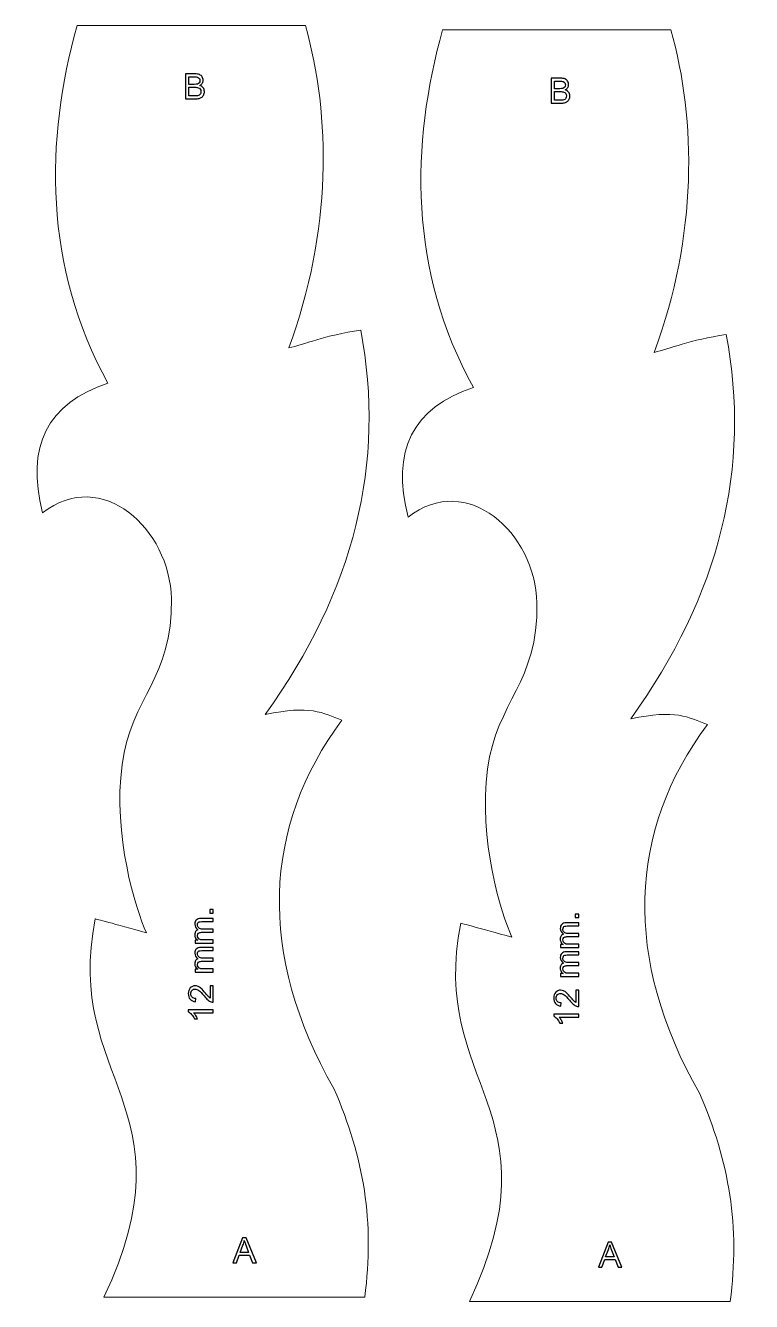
# Model space of a CAD drawing. Header units: centimetres. Extents: x -109.1 to -53.6, y -10 to 49.4.
# Drawn here: x -64.12 to -55.29, y 12 to 27.52 of the extents above; entities that cross this region are included whole.
import ezdxf

# ---------------------------------------------------------------- set-up
doc = ezdxf.new("R2010")
doc.units = ezdxf.units.CM
doc.header["$MEASUREMENT"] = 0
doc.layers.add('layer 1', color=7, linetype='Continuous')

msp = doc.modelspace()

# ---------------------------------------------------------------- linework, layer by layer
at = {"layer": 'layer 1', "color": 250, "lineweight": 20}
for points in [[(-63.16663, 12.05338), (-62.06846, 14.37641), (-63.66069, 14.68875), (-63.27159, 16.65328), (-63.27159, 16.65328), (-63.27159, 16.65328), (-63.04489, 16.59613), (-62.64864, 16.48182), (-62.64864, 16.48182), (-62.78133, 16.76994), (-63.06007, 17.67384), (-62.94582, 18.52781), (-62.94582, 18.52781), (-62.83431, 19.36114), (-62.32662, 19.57254), (-62.34567, 20.54519), (-62.34567, 20.54519), (-62.3624, 21.39876), (-63.19622, 22.15145), (-63.91159, 21.59106), (-63.91159, 21.59106), (-64.12013, 22.39793), (-63.85534, 22.92367), (-63.11729, 23.16832), (-63.11729, 23.16832), (-63.90048, 24.58232), (-63.88296, 26.12548), (-63.49191, 27.51709), (-63.49191, 27.51709), (-63.49191, 27.51709), (-60.71514, 27.51709), (-60.71514, 27.51709), (-60.71514, 27.51709), (-60.40403, 26.40778), (-60.3918, 25.02697), (-60.918, 23.59554), (-60.918, 23.59554), (-60.73534, 23.63943), (-60.48384, 23.74612), (-60.04355, 23.81266), (-60.04355, 23.81266), (-59.73526, 22.20303), (-60.12191, 20.64474), (-61.20357, 19.13778), (-61.20357, 19.13778), (-60.6565, 19.25723), (-60.50597, 19.15812), (-60.27194, 19.06915), (-60.27194, 19.06915), (-61.23544, 17.77765), (-61.30214, 16.22318), (-60.36912, 14.58859), (-60.36912, 14.58859), (-60.00014, 13.74422), (-59.87531, 12.96252), (-59.99406, 12.05338), (-59.99406, 12.05338), (-59.99406, 12.05338), (-63.16663, 12.05338), (-63.16663, 12.05338)], [(-58.72163, 12.00047), (-57.62346, 14.3235), (-59.21569, 14.63584), (-58.82659, 16.60037), (-58.82659, 16.60037), (-58.82659, 16.60037), (-58.59989, 16.54322), (-58.20364, 16.42891), (-58.20364, 16.42891), (-58.33633, 16.71703), (-58.61507, 17.62093), (-58.50082, 18.4749), (-58.50082, 18.4749), (-58.38931, 19.30823), (-57.88162, 19.51963), (-57.90067, 20.49228), (-57.90067, 20.49228), (-57.9174, 21.34585), (-58.75122, 22.09854), (-59.46659, 21.53815), (-59.46659, 21.53815), (-59.67513, 22.34502), (-59.41034, 22.87076), (-58.67229, 23.11541), (-58.67229, 23.11541), (-59.45548, 24.52941), (-59.43796, 26.07257), (-59.04691, 27.46418), (-59.04691, 27.46418), (-59.04691, 27.46418), (-56.27014, 27.46418), (-56.27014, 27.46418), (-56.27014, 27.46418), (-55.95903, 26.35487), (-55.9468, 24.97406), (-56.473, 23.54263), (-56.473, 23.54263), (-56.29034, 23.58652), (-56.03884, 23.69321), (-55.59855, 23.75975), (-55.59855, 23.75975), (-55.29026, 22.15012), (-55.67691, 20.59183), (-56.75857, 19.08487), (-56.75857, 19.08487), (-56.2115, 19.20432), (-56.06097, 19.10521), (-55.82694, 19.01624), (-55.82694, 19.01624), (-56.79044, 17.72474), (-56.85714, 16.17027), (-55.92412, 14.53568), (-55.92412, 14.53568), (-55.55514, 13.69131), (-55.43031, 12.90961), (-55.54906, 12.00047), (-55.54906, 12.00047), (-55.54906, 12.00047), (-58.72163, 12.00047), (-58.72163, 12.00047)]]:
    msp.add_open_spline(points, degree=3, knots=[0, 0, 0, 0, 0.0625, 0.0625, 0.0625, 0.0625, 0.125, 0.125, 0.125, 0.125, 0.1875, 0.1875, 0.1875, 0.1875, 0.25, 0.25, 0.25, 0.25, 0.3125, 0.3125, 0.3125, 0.3125, 0.375, 0.375, 0.375, 0.375, 0.4375, 0.4375, 0.4375, 0.4375, 0.5, 0.5, 0.5, 0.5, 0.5625, 0.5625, 0.5625, 0.5625, 0.625, 0.625, 0.625, 0.625, 0.6875, 0.6875, 0.6875, 0.6875, 0.75, 0.75, 0.75, 0.75, 0.8125, 0.8125, 0.8125, 0.8125, 0.875, 0.875, 0.875, 0.875, 1, 1, 1, 1], dxfattribs=at)
at = {"layer": 'layer 1', "color": 242}
for points, knots in [([(-62.17338, 26.62595), (-62.17338, 26.62595), (-62.17338, 26.92906), (-62.17338, 26.92906), (-62.17338, 26.92906), (-62.17338, 26.92906), (-62.0595, 26.92906), (-62.0595, 26.92906), (-62.0595, 26.92906), (-62.03622, 26.92906), (-62.01801, 26.92609), (-62.00404, 26.91974), (-62.00404, 26.91974), (-61.98965, 26.91382), (-61.97907, 26.90408), (-61.97102, 26.89138), (-61.97102, 26.89138), (-61.96298, 26.87868), (-61.95917, 26.86556), (-61.95917, 26.85159), (-61.95917, 26.85159), (-61.95917, 26.83846), (-61.96256, 26.82619), (-61.96975, 26.81476), (-61.96975, 26.81476), (-61.97653, 26.80333), (-61.98711, 26.79444), (-62.0015, 26.78724), (-62.0015, 26.78724), (-61.9833, 26.78174), (-61.96891, 26.77285), (-61.95917, 26.75972), (-61.95917, 26.75972), (-61.94943, 26.7466), (-61.94435, 26.73136), (-61.94435, 26.714), (-61.94435, 26.714), (-61.94435, 26.69961), (-61.94732, 26.68649), (-61.95324, 26.67421), (-61.95324, 26.67421), (-61.95959, 26.66193), (-61.96679, 26.65262), (-61.97568, 26.64585), (-61.97568, 26.64585), (-61.98457, 26.6395), (-61.99558, 26.63442), (-62.0087, 26.63103), (-62.0087, 26.63103), (-62.02225, 26.62764), (-62.03833, 26.62595), (-62.05781, 26.62595), (-62.05781, 26.62595), (-62.05781, 26.62595), (-62.17338, 26.62595), (-62.17338, 26.62595)], [0, 0, 0, 0, 0.06666667, 0.06666667, 0.06666667, 0.06666667, 0.13333333, 0.13333333, 0.13333333, 0.13333333, 0.2, 0.2, 0.2, 0.2, 0.26666667, 0.26666667, 0.26666667, 0.26666667, 0.33333333, 0.33333333, 0.33333333, 0.33333333, 0.4, 0.4, 0.4, 0.4, 0.46666667, 0.46666667, 0.46666667, 0.46666667, 0.53333333, 0.53333333, 0.53333333, 0.53333333, 0.6, 0.6, 0.6, 0.6, 0.66666667, 0.66666667, 0.66666667, 0.66666667, 0.73333333, 0.73333333, 0.73333333, 0.73333333, 0.8, 0.8, 0.8, 0.8, 0.86666667, 0.86666667, 0.86666667, 0.86666667, 1, 1, 1, 1]), ([(-62.13316, 26.80163), (-62.13316, 26.80163), (-62.06754, 26.80163), (-62.06754, 26.80163), (-62.06754, 26.80163), (-62.04976, 26.80163), (-62.03706, 26.8029), (-62.02944, 26.80502), (-62.02944, 26.80502), (-62.01928, 26.80841), (-62.01166, 26.81306), (-62.00616, 26.82026), (-62.00616, 26.82026), (-62.00108, 26.82746), (-61.99854, 26.83635), (-61.99854, 26.84693), (-61.99854, 26.84693), (-61.99854, 26.85667), (-62.00108, 26.86556), (-62.00574, 26.87318), (-62.00574, 26.87318), (-62.01082, 26.8808), (-62.01759, 26.8863), (-62.02648, 26.88884), (-62.02648, 26.88884), (-62.03537, 26.8918), (-62.05061, 26.89307), (-62.07262, 26.89307), (-62.07262, 26.89307), (-62.07262, 26.89307), (-62.13316, 26.89307), (-62.13316, 26.89307), (-62.13316, 26.89307), (-62.13316, 26.89307), (-62.13316, 26.80163), (-62.13316, 26.80163)], [0, 0, 0, 0, 0.1, 0.1, 0.1, 0.1, 0.2, 0.2, 0.2, 0.2, 0.3, 0.3, 0.3, 0.3, 0.4, 0.4, 0.4, 0.4, 0.5, 0.5, 0.5, 0.5, 0.6, 0.6, 0.6, 0.6, 0.7, 0.7, 0.7, 0.7, 0.8, 0.8, 0.8, 0.8, 1, 1, 1, 1]), ([(-57.72838, 26.57304), (-57.72838, 26.57304), (-57.72838, 26.87615), (-57.72838, 26.87615), (-57.72838, 26.87615), (-57.72838, 26.87615), (-57.6145, 26.87615), (-57.6145, 26.87615), (-57.6145, 26.87615), (-57.59122, 26.87615), (-57.57301, 26.87318), (-57.55904, 26.86683), (-57.55904, 26.86683), (-57.54465, 26.86091), (-57.53407, 26.85117), (-57.52602, 26.83847), (-57.52602, 26.83847), (-57.51798, 26.82577), (-57.51417, 26.81265), (-57.51417, 26.79868), (-57.51417, 26.79868), (-57.51417, 26.78555), (-57.51756, 26.77328), (-57.52475, 26.76185), (-57.52475, 26.76185), (-57.53153, 26.75042), (-57.54211, 26.74153), (-57.5565, 26.73433), (-57.5565, 26.73433), (-57.5383, 26.72883), (-57.52391, 26.71994), (-57.51417, 26.70681), (-57.51417, 26.70681), (-57.50443, 26.69369), (-57.49935, 26.67845), (-57.49935, 26.66109), (-57.49935, 26.66109), (-57.49935, 26.6467), (-57.50232, 26.63358), (-57.50824, 26.6213), (-57.50824, 26.6213), (-57.51459, 26.60902), (-57.52179, 26.59971), (-57.53068, 26.59294), (-57.53068, 26.59294), (-57.53957, 26.58659), (-57.55058, 26.58151), (-57.5637, 26.57812), (-57.5637, 26.57812), (-57.57725, 26.57473), (-57.59333, 26.57304), (-57.61281, 26.57304), (-57.61281, 26.57304), (-57.61281, 26.57304), (-57.72838, 26.57304), (-57.72838, 26.57304)], [0, 0, 0, 0, 0.06666667, 0.06666667, 0.06666667, 0.06666667, 0.13333333, 0.13333333, 0.13333333, 0.13333333, 0.2, 0.2, 0.2, 0.2, 0.26666667, 0.26666667, 0.26666667, 0.26666667, 0.33333333, 0.33333333, 0.33333333, 0.33333333, 0.4, 0.4, 0.4, 0.4, 0.46666667, 0.46666667, 0.46666667, 0.46666667, 0.53333333, 0.53333333, 0.53333333, 0.53333333, 0.6, 0.6, 0.6, 0.6, 0.66666667, 0.66666667, 0.66666667, 0.66666667, 0.73333333, 0.73333333, 0.73333333, 0.73333333, 0.8, 0.8, 0.8, 0.8, 0.86666667, 0.86666667, 0.86666667, 0.86666667, 1, 1, 1, 1]), ([(-62.13316, 26.66193), (-62.13316, 26.66193), (-62.05781, 26.66193), (-62.05781, 26.66193), (-62.05781, 26.66193), (-62.04468, 26.66193), (-62.03579, 26.66236), (-62.03029, 26.6632), (-62.03029, 26.6632), (-62.02098, 26.6649), (-62.01336, 26.66744), (-62.00743, 26.67167), (-62.00743, 26.67167), (-62.00108, 26.67548), (-61.996, 26.68098), (-61.99177, 26.68818), (-61.99177, 26.68818), (-61.98796, 26.6958), (-61.98584, 26.70427), (-61.98584, 26.714), (-61.98584, 26.714), (-61.98584, 26.72501), (-61.9888, 26.73475), (-61.99473, 26.74321), (-61.99473, 26.74321), (-62.00023, 26.75168), (-62.00828, 26.75761), (-62.01886, 26.76099), (-62.01886, 26.76099), (-62.02902, 26.76438), (-62.04384, 26.76607), (-62.06289, 26.76607), (-62.06289, 26.76607), (-62.06289, 26.76607), (-62.13316, 26.76607), (-62.13316, 26.76607), (-62.13316, 26.76607), (-62.13316, 26.76607), (-62.13316, 26.66193), (-62.13316, 26.66193)], [0, 0, 0, 0, 0.09090909, 0.09090909, 0.09090909, 0.09090909, 0.18181818, 0.18181818, 0.18181818, 0.18181818, 0.27272727, 0.27272727, 0.27272727, 0.27272727, 0.36363636, 0.36363636, 0.36363636, 0.36363636, 0.45454545, 0.45454545, 0.45454545, 0.45454545, 0.54545455, 0.54545455, 0.54545455, 0.54545455, 0.63636364, 0.63636364, 0.63636364, 0.63636364, 0.72727273, 0.72727273, 0.72727273, 0.72727273, 0.81818182, 0.81818182, 0.81818182, 0.81818182, 1, 1, 1, 1]), ([(-57.68816, 26.74872), (-57.68816, 26.74872), (-57.62254, 26.74872), (-57.62254, 26.74872), (-57.62254, 26.74872), (-57.60476, 26.74872), (-57.59206, 26.74999), (-57.58444, 26.75211), (-57.58444, 26.75211), (-57.57428, 26.7555), (-57.56666, 26.76015), (-57.56116, 26.76735), (-57.56116, 26.76735), (-57.55608, 26.77455), (-57.55354, 26.78344), (-57.55354, 26.79402), (-57.55354, 26.79402), (-57.55354, 26.80376), (-57.55608, 26.81265), (-57.56074, 26.82027), (-57.56074, 26.82027), (-57.56582, 26.82789), (-57.57259, 26.83339), (-57.58148, 26.83593), (-57.58148, 26.83593), (-57.59037, 26.83889), (-57.60561, 26.84016), (-57.62762, 26.84016), (-57.62762, 26.84016), (-57.62762, 26.84016), (-57.68816, 26.84016), (-57.68816, 26.84016), (-57.68816, 26.84016), (-57.68816, 26.84016), (-57.68816, 26.74872), (-57.68816, 26.74872)], [0, 0, 0, 0, 0.1, 0.1, 0.1, 0.1, 0.2, 0.2, 0.2, 0.2, 0.3, 0.3, 0.3, 0.3, 0.4, 0.4, 0.4, 0.4, 0.5, 0.5, 0.5, 0.5, 0.6, 0.6, 0.6, 0.6, 0.7, 0.7, 0.7, 0.7, 0.8, 0.8, 0.8, 0.8, 1, 1, 1, 1]), ([(-57.68816, 26.60902), (-57.68816, 26.60902), (-57.61281, 26.60902), (-57.61281, 26.60902), (-57.61281, 26.60902), (-57.59968, 26.60902), (-57.59079, 26.60945), (-57.58529, 26.61029), (-57.58529, 26.61029), (-57.57598, 26.61199), (-57.56836, 26.61453), (-57.56243, 26.61876), (-57.56243, 26.61876), (-57.55608, 26.62257), (-57.551, 26.62807), (-57.54677, 26.63527), (-57.54677, 26.63527), (-57.54296, 26.64289), (-57.54084, 26.65136), (-57.54084, 26.66109), (-57.54084, 26.66109), (-57.54084, 26.6721), (-57.5438, 26.68184), (-57.54973, 26.6903), (-57.54973, 26.6903), (-57.55523, 26.69877), (-57.56328, 26.7047), (-57.57386, 26.70808), (-57.57386, 26.70808), (-57.58402, 26.71147), (-57.59884, 26.71316), (-57.61789, 26.71316), (-57.61789, 26.71316), (-57.61789, 26.71316), (-57.68816, 26.71316), (-57.68816, 26.71316), (-57.68816, 26.71316), (-57.68816, 26.71316), (-57.68816, 26.60902), (-57.68816, 26.60902)], [0, 0, 0, 0, 0.09090909, 0.09090909, 0.09090909, 0.09090909, 0.18181818, 0.18181818, 0.18181818, 0.18181818, 0.27272727, 0.27272727, 0.27272727, 0.27272727, 0.36363636, 0.36363636, 0.36363636, 0.36363636, 0.45454545, 0.45454545, 0.45454545, 0.45454545, 0.54545455, 0.54545455, 0.54545455, 0.54545455, 0.63636364, 0.63636364, 0.63636364, 0.63636364, 0.72727273, 0.72727273, 0.72727273, 0.72727273, 0.81818182, 0.81818182, 0.81818182, 0.81818182, 1, 1, 1, 1]), ([(-61.59659, 12.47075), (-61.59659, 12.47075), (-61.47975, 12.77386), (-61.47975, 12.77386), (-61.47975, 12.77386), (-61.47975, 12.77386), (-61.43657, 12.77386), (-61.43657, 12.77386), (-61.43657, 12.77386), (-61.43657, 12.77386), (-61.31253, 12.47075), (-61.31253, 12.47075), (-61.31253, 12.47075), (-61.31253, 12.47075), (-61.35825, 12.47075), (-61.35825, 12.47075), (-61.35825, 12.47075), (-61.35825, 12.47075), (-61.39381, 12.56261), (-61.39381, 12.56261), (-61.39381, 12.56261), (-61.39381, 12.56261), (-61.52039, 12.56261), (-61.52039, 12.56261), (-61.52039, 12.56261), (-61.52039, 12.56261), (-61.55383, 12.47075), (-61.55383, 12.47075), (-61.55383, 12.47075), (-61.55383, 12.47075), (-61.59659, 12.47075), (-61.59659, 12.47075)], [0, 0, 0, 0, 0.11111111, 0.11111111, 0.11111111, 0.11111111, 0.22222222, 0.22222222, 0.22222222, 0.22222222, 0.33333333, 0.33333333, 0.33333333, 0.33333333, 0.44444444, 0.44444444, 0.44444444, 0.44444444, 0.55555556, 0.55555556, 0.55555556, 0.55555556, 0.66666667, 0.66666667, 0.66666667, 0.66666667, 0.77777778, 0.77777778, 0.77777778, 0.77777778, 1, 1, 1, 1]), ([(-61.50896, 12.59521), (-61.50896, 12.59521), (-61.40609, 12.59521), (-61.40609, 12.59521), (-61.40609, 12.59521), (-61.40609, 12.59521), (-61.43784, 12.67903), (-61.43784, 12.67903), (-61.43784, 12.67903), (-61.44757, 12.70443), (-61.45477, 12.7256), (-61.45943, 12.74211), (-61.45943, 12.74211), (-61.46324, 12.72263), (-61.46874, 12.70316), (-61.47551, 12.68411), (-61.47551, 12.68411), (-61.47551, 12.68411), (-61.50896, 12.59521), (-61.50896, 12.59521)], [0, 0, 0, 0, 0.16666667, 0.16666667, 0.16666667, 0.16666667, 0.33333333, 0.33333333, 0.33333333, 0.33333333, 0.5, 0.5, 0.5, 0.5, 0.66666667, 0.66666667, 0.66666667, 0.66666667, 1, 1, 1, 1]), ([(-57.15159, 12.41784), (-57.15159, 12.41784), (-57.03475, 12.72095), (-57.03475, 12.72095), (-57.03475, 12.72095), (-57.03475, 12.72095), (-56.99157, 12.72095), (-56.99157, 12.72095), (-56.99157, 12.72095), (-56.99157, 12.72095), (-56.86753, 12.41784), (-56.86753, 12.41784), (-56.86753, 12.41784), (-56.86753, 12.41784), (-56.91325, 12.41784), (-56.91325, 12.41784), (-56.91325, 12.41784), (-56.91325, 12.41784), (-56.94881, 12.5097), (-56.94881, 12.5097), (-56.94881, 12.5097), (-56.94881, 12.5097), (-57.07539, 12.5097), (-57.07539, 12.5097), (-57.07539, 12.5097), (-57.07539, 12.5097), (-57.10883, 12.41784), (-57.10883, 12.41784), (-57.10883, 12.41784), (-57.10883, 12.41784), (-57.15159, 12.41784), (-57.15159, 12.41784)], [0, 0, 0, 0, 0.11111111, 0.11111111, 0.11111111, 0.11111111, 0.22222222, 0.22222222, 0.22222222, 0.22222222, 0.33333333, 0.33333333, 0.33333333, 0.33333333, 0.44444444, 0.44444444, 0.44444444, 0.44444444, 0.55555556, 0.55555556, 0.55555556, 0.55555556, 0.66666667, 0.66666667, 0.66666667, 0.66666667, 0.77777778, 0.77777778, 0.77777778, 0.77777778, 1, 1, 1, 1]), ([(-57.06396, 12.5423), (-57.06396, 12.5423), (-56.96109, 12.5423), (-56.96109, 12.5423), (-56.96109, 12.5423), (-56.96109, 12.5423), (-56.99284, 12.62612), (-56.99284, 12.62612), (-56.99284, 12.62612), (-57.00257, 12.65152), (-57.00977, 12.67269), (-57.01443, 12.6892), (-57.01443, 12.6892), (-57.01824, 12.66972), (-57.02374, 12.65025), (-57.03051, 12.6312), (-57.03051, 12.6312), (-57.03051, 12.6312), (-57.06396, 12.5423), (-57.06396, 12.5423)], [0, 0, 0, 0, 0.16666667, 0.16666667, 0.16666667, 0.16666667, 0.33333333, 0.33333333, 0.33333333, 0.33333333, 0.5, 0.5, 0.5, 0.5, 0.66666667, 0.66666667, 0.66666667, 0.66666667, 1, 1, 1, 1])]:
    msp.add_open_spline(points, degree=3, knots=knots, dxfattribs=at)
at = {"layer": 'layer 1', "color": 142}
for points, knots in [([(-61.83667, 16.7229), (-61.83667, 16.7229), (-61.879, 16.7229), (-61.879, 16.7229), (-61.879, 16.7229), (-61.879, 16.7229), (-61.879, 16.76524), (-61.879, 16.76524), (-61.879, 16.76524), (-61.879, 16.76524), (-61.83667, 16.76524), (-61.83667, 16.76524), (-61.83667, 16.76524), (-61.83667, 16.76524), (-61.83667, 16.7229), (-61.83667, 16.7229)], [0, 0, 0, 0, 0.2, 0.2, 0.2, 0.2, 0.4, 0.4, 0.4, 0.4, 0.6, 0.6, 0.6, 0.6, 1, 1, 1, 1]), ([(-61.83667, 16.35968), (-61.83667, 16.35968), (-62.05638, 16.35968), (-62.05638, 16.35968), (-62.05638, 16.35968), (-62.05638, 16.35968), (-62.05638, 16.39312), (-62.05638, 16.39312), (-62.05638, 16.39312), (-62.05638, 16.39312), (-62.02548, 16.39312), (-62.02548, 16.39312), (-62.02548, 16.39312), (-62.03606, 16.3999), (-62.04495, 16.40921), (-62.0513, 16.42064), (-62.0513, 16.42064), (-62.05807, 16.43207), (-62.06104, 16.44477), (-62.06104, 16.45959), (-62.06104, 16.45959), (-62.06104, 16.47567), (-62.05765, 16.48922), (-62.05088, 16.49938), (-62.05088, 16.49938), (-62.0441, 16.50996), (-62.03479, 16.51716), (-62.02294, 16.52139), (-62.02294, 16.52139), (-62.04834, 16.53875), (-62.06104, 16.56161), (-62.06104, 16.58913), (-62.06104, 16.58913), (-62.06104, 16.61114), (-62.05511, 16.62765), (-62.04326, 16.6395), (-62.04326, 16.6395), (-62.03098, 16.65136), (-62.01235, 16.65728), (-61.98738, 16.65728), (-61.98738, 16.65728), (-61.98738, 16.65728), (-61.83667, 16.65728), (-61.83667, 16.65728), (-61.83667, 16.65728), (-61.83667, 16.65728), (-61.83667, 16.62003), (-61.83667, 16.62003), (-61.83667, 16.62003), (-61.83667, 16.62003), (-61.9751, 16.62003), (-61.9751, 16.62003), (-61.9751, 16.62003), (-61.98992, 16.62003), (-62.0005, 16.61876), (-62.00727, 16.61664), (-62.00727, 16.61664), (-62.01362, 16.6141), (-62.01913, 16.60987), (-62.02294, 16.60352), (-62.02294, 16.60352), (-62.02675, 16.59717), (-62.02886, 16.58955), (-62.02886, 16.58108), (-62.02886, 16.58108), (-62.02886, 16.56542), (-62.02378, 16.55272), (-62.01362, 16.54256), (-62.01362, 16.54256), (-62.00346, 16.5324), (-61.98695, 16.52732), (-61.96409, 16.52732), (-61.96409, 16.52732), (-61.96409, 16.52732), (-61.83667, 16.52732), (-61.83667, 16.52732), (-61.83667, 16.52732), (-61.83667, 16.52732), (-61.83667, 16.49007), (-61.83667, 16.49007), (-61.83667, 16.49007), (-61.83667, 16.49007), (-61.97933, 16.49007), (-61.97933, 16.49007), (-61.97933, 16.49007), (-61.99584, 16.49007), (-62.00812, 16.4871), (-62.01659, 16.48118), (-62.01659, 16.48118), (-62.02463, 16.47483), (-62.02886, 16.46509), (-62.02886, 16.45112), (-62.02886, 16.45112), (-62.02886, 16.44096), (-62.02632, 16.43122), (-62.02082, 16.42233), (-62.02082, 16.42233), (-62.01532, 16.41344), (-62.00727, 16.40667), (-61.99669, 16.40286), (-61.99669, 16.40286), (-61.98568, 16.39905), (-61.97044, 16.39693), (-61.95055, 16.39693), (-61.95055, 16.39693), (-61.95055, 16.39693), (-61.83667, 16.39693), (-61.83667, 16.39693), (-61.83667, 16.39693), (-61.83667, 16.39693), (-61.83667, 16.35968), (-61.83667, 16.35968)], [0, 0, 0, 0, 0.03448276, 0.03448276, 0.03448276, 0.03448276, 0.06896552, 0.06896552, 0.06896552, 0.06896552, 0.10344828, 0.10344828, 0.10344828, 0.10344828, 0.13793103, 0.13793103, 0.13793103, 0.13793103, 0.17241379, 0.17241379, 0.17241379, 0.17241379, 0.20689655, 0.20689655, 0.20689655, 0.20689655, 0.24137931, 0.24137931, 0.24137931, 0.24137931, 0.27586207, 0.27586207, 0.27586207, 0.27586207, 0.31034483, 0.31034483, 0.31034483, 0.31034483, 0.34482759, 0.34482759, 0.34482759, 0.34482759, 0.37931034, 0.37931034, 0.37931034, 0.37931034, 0.4137931, 0.4137931, 0.4137931, 0.4137931, 0.44827586, 0.44827586, 0.44827586, 0.44827586, 0.48275862, 0.48275862, 0.48275862, 0.48275862, 0.51724138, 0.51724138, 0.51724138, 0.51724138, 0.55172414, 0.55172414, 0.55172414, 0.55172414, 0.5862069, 0.5862069, 0.5862069, 0.5862069, 0.62068966, 0.62068966, 0.62068966, 0.62068966, 0.65517241, 0.65517241, 0.65517241, 0.65517241, 0.68965517, 0.68965517, 0.68965517, 0.68965517, 0.72413793, 0.72413793, 0.72413793, 0.72413793, 0.75862069, 0.75862069, 0.75862069, 0.75862069, 0.79310345, 0.79310345, 0.79310345, 0.79310345, 0.82758621, 0.82758621, 0.82758621, 0.82758621, 0.86206897, 0.86206897, 0.86206897, 0.86206897, 0.89655172, 0.89655172, 0.89655172, 0.89655172, 0.93103448, 0.93103448, 0.93103448, 0.93103448, 1, 1, 1, 1]), ([(-57.39167, 16.30677), (-57.39167, 16.30677), (-57.61138, 16.30677), (-57.61138, 16.30677), (-57.61138, 16.30677), (-57.61138, 16.30677), (-57.61138, 16.34021), (-57.61138, 16.34021), (-57.61138, 16.34021), (-57.61138, 16.34021), (-57.58048, 16.34021), (-57.58048, 16.34021), (-57.58048, 16.34021), (-57.59106, 16.34699), (-57.59995, 16.3563), (-57.6063, 16.36773), (-57.6063, 16.36773), (-57.61307, 16.37916), (-57.61604, 16.39186), (-57.61604, 16.40668), (-57.61604, 16.40668), (-57.61604, 16.42276), (-57.61265, 16.43631), (-57.60588, 16.44647), (-57.60588, 16.44647), (-57.5991, 16.45705), (-57.58979, 16.46425), (-57.57794, 16.46848), (-57.57794, 16.46848), (-57.60334, 16.48584), (-57.61604, 16.5087), (-57.61604, 16.53622), (-57.61604, 16.53622), (-57.61604, 16.55823), (-57.61011, 16.57474), (-57.59826, 16.58659), (-57.59826, 16.58659), (-57.58598, 16.59845), (-57.56735, 16.60437), (-57.54238, 16.60437), (-57.54238, 16.60437), (-57.54238, 16.60437), (-57.39167, 16.60437), (-57.39167, 16.60437), (-57.39167, 16.60437), (-57.39167, 16.60437), (-57.39167, 16.56712), (-57.39167, 16.56712), (-57.39167, 16.56712), (-57.39167, 16.56712), (-57.5301, 16.56712), (-57.5301, 16.56712), (-57.5301, 16.56712), (-57.54492, 16.56712), (-57.5555, 16.56585), (-57.56227, 16.56373), (-57.56227, 16.56373), (-57.56862, 16.56119), (-57.57413, 16.55696), (-57.57794, 16.55061), (-57.57794, 16.55061), (-57.58175, 16.54426), (-57.58386, 16.53664), (-57.58386, 16.52817), (-57.58386, 16.52817), (-57.58386, 16.51251), (-57.57878, 16.49981), (-57.56862, 16.48965), (-57.56862, 16.48965), (-57.55846, 16.47949), (-57.54195, 16.47441), (-57.51909, 16.47441), (-57.51909, 16.47441), (-57.51909, 16.47441), (-57.39167, 16.47441), (-57.39167, 16.47441), (-57.39167, 16.47441), (-57.39167, 16.47441), (-57.39167, 16.43716), (-57.39167, 16.43716), (-57.39167, 16.43716), (-57.39167, 16.43716), (-57.53433, 16.43716), (-57.53433, 16.43716), (-57.53433, 16.43716), (-57.55084, 16.43716), (-57.56312, 16.43419), (-57.57159, 16.42827), (-57.57159, 16.42827), (-57.57963, 16.42192), (-57.58386, 16.41218), (-57.58386, 16.39821), (-57.58386, 16.39821), (-57.58386, 16.38805), (-57.58132, 16.37831), (-57.57582, 16.36942), (-57.57582, 16.36942), (-57.57032, 16.36053), (-57.56227, 16.35376), (-57.55169, 16.34995), (-57.55169, 16.34995), (-57.54068, 16.34614), (-57.52544, 16.34402), (-57.50555, 16.34402), (-57.50555, 16.34402), (-57.50555, 16.34402), (-57.39167, 16.34402), (-57.39167, 16.34402), (-57.39167, 16.34402), (-57.39167, 16.34402), (-57.39167, 16.30677), (-57.39167, 16.30677)], [0, 0, 0, 0, 0.03448276, 0.03448276, 0.03448276, 0.03448276, 0.06896552, 0.06896552, 0.06896552, 0.06896552, 0.10344828, 0.10344828, 0.10344828, 0.10344828, 0.13793103, 0.13793103, 0.13793103, 0.13793103, 0.17241379, 0.17241379, 0.17241379, 0.17241379, 0.20689655, 0.20689655, 0.20689655, 0.20689655, 0.24137931, 0.24137931, 0.24137931, 0.24137931, 0.27586207, 0.27586207, 0.27586207, 0.27586207, 0.31034483, 0.31034483, 0.31034483, 0.31034483, 0.34482759, 0.34482759, 0.34482759, 0.34482759, 0.37931034, 0.37931034, 0.37931034, 0.37931034, 0.4137931, 0.4137931, 0.4137931, 0.4137931, 0.44827586, 0.44827586, 0.44827586, 0.44827586, 0.48275862, 0.48275862, 0.48275862, 0.48275862, 0.51724138, 0.51724138, 0.51724138, 0.51724138, 0.55172414, 0.55172414, 0.55172414, 0.55172414, 0.5862069, 0.5862069, 0.5862069, 0.5862069, 0.62068966, 0.62068966, 0.62068966, 0.62068966, 0.65517241, 0.65517241, 0.65517241, 0.65517241, 0.68965517, 0.68965517, 0.68965517, 0.68965517, 0.72413793, 0.72413793, 0.72413793, 0.72413793, 0.75862069, 0.75862069, 0.75862069, 0.75862069, 0.79310345, 0.79310345, 0.79310345, 0.79310345, 0.82758621, 0.82758621, 0.82758621, 0.82758621, 0.86206897, 0.86206897, 0.86206897, 0.86206897, 0.89655172, 0.89655172, 0.89655172, 0.89655172, 0.93103448, 0.93103448, 0.93103448, 0.93103448, 1, 1, 1, 1]), ([(-57.39167, 16.66999), (-57.39167, 16.66999), (-57.434, 16.66999), (-57.434, 16.66999), (-57.434, 16.66999), (-57.434, 16.66999), (-57.434, 16.71233), (-57.434, 16.71233), (-57.434, 16.71233), (-57.434, 16.71233), (-57.39167, 16.71233), (-57.39167, 16.71233), (-57.39167, 16.71233), (-57.39167, 16.71233), (-57.39167, 16.66999), (-57.39167, 16.66999)], [0, 0, 0, 0, 0.2, 0.2, 0.2, 0.2, 0.4, 0.4, 0.4, 0.4, 0.6, 0.6, 0.6, 0.6, 1, 1, 1, 1]), ([(-61.83667, 16.00704), (-61.83667, 16.00704), (-62.05638, 16.00704), (-62.05638, 16.00704), (-62.05638, 16.00704), (-62.05638, 16.00704), (-62.05638, 16.04048), (-62.05638, 16.04048), (-62.05638, 16.04048), (-62.05638, 16.04048), (-62.02548, 16.04048), (-62.02548, 16.04048), (-62.02548, 16.04048), (-62.03606, 16.04726), (-62.04495, 16.05657), (-62.0513, 16.068), (-62.0513, 16.068), (-62.05807, 16.07943), (-62.06104, 16.09213), (-62.06104, 16.10695), (-62.06104, 16.10695), (-62.06104, 16.12303), (-62.05765, 16.13658), (-62.05088, 16.14674), (-62.05088, 16.14674), (-62.0441, 16.15732), (-62.03479, 16.16452), (-62.02294, 16.16875), (-62.02294, 16.16875), (-62.04834, 16.18611), (-62.06104, 16.20897), (-62.06104, 16.23649), (-62.06104, 16.23649), (-62.06104, 16.2585), (-62.05511, 16.27501), (-62.04326, 16.28686), (-62.04326, 16.28686), (-62.03098, 16.29872), (-62.01235, 16.30464), (-61.98738, 16.30464), (-61.98738, 16.30464), (-61.98738, 16.30464), (-61.83667, 16.30464), (-61.83667, 16.30464), (-61.83667, 16.30464), (-61.83667, 16.30464), (-61.83667, 16.26739), (-61.83667, 16.26739), (-61.83667, 16.26739), (-61.83667, 16.26739), (-61.9751, 16.26739), (-61.9751, 16.26739), (-61.9751, 16.26739), (-61.98992, 16.26739), (-62.0005, 16.26612), (-62.00727, 16.264), (-62.00727, 16.264), (-62.01362, 16.26146), (-62.01913, 16.25723), (-62.02294, 16.25088), (-62.02294, 16.25088), (-62.02675, 16.24453), (-62.02886, 16.23691), (-62.02886, 16.22844), (-62.02886, 16.22844), (-62.02886, 16.21278), (-62.02378, 16.20008), (-62.01362, 16.18992), (-62.01362, 16.18992), (-62.00346, 16.17976), (-61.98695, 16.17468), (-61.96409, 16.17468), (-61.96409, 16.17468), (-61.96409, 16.17468), (-61.83667, 16.17468), (-61.83667, 16.17468), (-61.83667, 16.17468), (-61.83667, 16.17468), (-61.83667, 16.13743), (-61.83667, 16.13743), (-61.83667, 16.13743), (-61.83667, 16.13743), (-61.97933, 16.13743), (-61.97933, 16.13743), (-61.97933, 16.13743), (-61.99584, 16.13743), (-62.00812, 16.13446), (-62.01659, 16.12854), (-62.01659, 16.12854), (-62.02463, 16.12219), (-62.02886, 16.11245), (-62.02886, 16.09848), (-62.02886, 16.09848), (-62.02886, 16.08832), (-62.02632, 16.07858), (-62.02082, 16.06969), (-62.02082, 16.06969), (-62.01532, 16.0608), (-62.00727, 16.05403), (-61.99669, 16.05022), (-61.99669, 16.05022), (-61.98568, 16.04641), (-61.97044, 16.04429), (-61.95055, 16.04429), (-61.95055, 16.04429), (-61.95055, 16.04429), (-61.83667, 16.04429), (-61.83667, 16.04429), (-61.83667, 16.04429), (-61.83667, 16.04429), (-61.83667, 16.00704), (-61.83667, 16.00704)], [0, 0, 0, 0, 0.03448276, 0.03448276, 0.03448276, 0.03448276, 0.06896552, 0.06896552, 0.06896552, 0.06896552, 0.10344828, 0.10344828, 0.10344828, 0.10344828, 0.13793103, 0.13793103, 0.13793103, 0.13793103, 0.17241379, 0.17241379, 0.17241379, 0.17241379, 0.20689655, 0.20689655, 0.20689655, 0.20689655, 0.24137931, 0.24137931, 0.24137931, 0.24137931, 0.27586207, 0.27586207, 0.27586207, 0.27586207, 0.31034483, 0.31034483, 0.31034483, 0.31034483, 0.34482759, 0.34482759, 0.34482759, 0.34482759, 0.37931034, 0.37931034, 0.37931034, 0.37931034, 0.4137931, 0.4137931, 0.4137931, 0.4137931, 0.44827586, 0.44827586, 0.44827586, 0.44827586, 0.48275862, 0.48275862, 0.48275862, 0.48275862, 0.51724138, 0.51724138, 0.51724138, 0.51724138, 0.55172414, 0.55172414, 0.55172414, 0.55172414, 0.5862069, 0.5862069, 0.5862069, 0.5862069, 0.62068966, 0.62068966, 0.62068966, 0.62068966, 0.65517241, 0.65517241, 0.65517241, 0.65517241, 0.68965517, 0.68965517, 0.68965517, 0.68965517, 0.72413793, 0.72413793, 0.72413793, 0.72413793, 0.75862069, 0.75862069, 0.75862069, 0.75862069, 0.79310345, 0.79310345, 0.79310345, 0.79310345, 0.82758621, 0.82758621, 0.82758621, 0.82758621, 0.86206897, 0.86206897, 0.86206897, 0.86206897, 0.89655172, 0.89655172, 0.89655172, 0.89655172, 0.93103448, 0.93103448, 0.93103448, 0.93103448, 1, 1, 1, 1]), ([(-57.39167, 15.95414), (-57.39167, 15.95414), (-57.61138, 15.95414), (-57.61138, 15.95414), (-57.61138, 15.95414), (-57.61138, 15.95414), (-57.61138, 15.98757), (-57.61138, 15.98757), (-57.61138, 15.98757), (-57.61138, 15.98757), (-57.58048, 15.98757), (-57.58048, 15.98757), (-57.58048, 15.98757), (-57.59106, 15.99435), (-57.59995, 16.00366), (-57.6063, 16.01509), (-57.6063, 16.01509), (-57.61307, 16.02652), (-57.61604, 16.03922), (-57.61604, 16.05404), (-57.61604, 16.05404), (-57.61604, 16.07012), (-57.61265, 16.08367), (-57.60588, 16.09383), (-57.60588, 16.09383), (-57.5991, 16.10441), (-57.58979, 16.11161), (-57.57794, 16.11584), (-57.57794, 16.11584), (-57.60334, 16.1332), (-57.61604, 16.15606), (-57.61604, 16.18358), (-57.61604, 16.18358), (-57.61604, 16.20559), (-57.61011, 16.2221), (-57.59826, 16.23395), (-57.59826, 16.23395), (-57.58598, 16.24581), (-57.56735, 16.25173), (-57.54238, 16.25173), (-57.54238, 16.25173), (-57.54238, 16.25173), (-57.39167, 16.25173), (-57.39167, 16.25173), (-57.39167, 16.25173), (-57.39167, 16.25173), (-57.39167, 16.21448), (-57.39167, 16.21448), (-57.39167, 16.21448), (-57.39167, 16.21448), (-57.5301, 16.21448), (-57.5301, 16.21448), (-57.5301, 16.21448), (-57.54492, 16.21448), (-57.5555, 16.21321), (-57.56227, 16.21109), (-57.56227, 16.21109), (-57.56862, 16.20855), (-57.57413, 16.20432), (-57.57794, 16.19797), (-57.57794, 16.19797), (-57.58175, 16.19162), (-57.58386, 16.184), (-57.58386, 16.17553), (-57.58386, 16.17553), (-57.58386, 16.15987), (-57.57878, 16.14717), (-57.56862, 16.13701), (-57.56862, 16.13701), (-57.55846, 16.12685), (-57.54195, 16.12177), (-57.51909, 16.12177), (-57.51909, 16.12177), (-57.51909, 16.12177), (-57.39167, 16.12177), (-57.39167, 16.12177), (-57.39167, 16.12177), (-57.39167, 16.12177), (-57.39167, 16.08452), (-57.39167, 16.08452), (-57.39167, 16.08452), (-57.39167, 16.08452), (-57.53433, 16.08452), (-57.53433, 16.08452), (-57.53433, 16.08452), (-57.55084, 16.08452), (-57.56312, 16.08155), (-57.57159, 16.07563), (-57.57159, 16.07563), (-57.57963, 16.06928), (-57.58386, 16.05954), (-57.58386, 16.04557), (-57.58386, 16.04557), (-57.58386, 16.03541), (-57.58132, 16.02567), (-57.57582, 16.01678), (-57.57582, 16.01678), (-57.57032, 16.00789), (-57.56227, 16.00112), (-57.55169, 15.99731), (-57.55169, 15.99731), (-57.54068, 15.9935), (-57.52544, 15.99138), (-57.50555, 15.99138), (-57.50555, 15.99138), (-57.50555, 15.99138), (-57.39167, 15.99138), (-57.39167, 15.99138), (-57.39167, 15.99138), (-57.39167, 15.99138), (-57.39167, 15.95414), (-57.39167, 15.95414)], [0, 0, 0, 0, 0.03448276, 0.03448276, 0.03448276, 0.03448276, 0.06896552, 0.06896552, 0.06896552, 0.06896552, 0.10344828, 0.10344828, 0.10344828, 0.10344828, 0.13793103, 0.13793103, 0.13793103, 0.13793103, 0.17241379, 0.17241379, 0.17241379, 0.17241379, 0.20689655, 0.20689655, 0.20689655, 0.20689655, 0.24137931, 0.24137931, 0.24137931, 0.24137931, 0.27586207, 0.27586207, 0.27586207, 0.27586207, 0.31034483, 0.31034483, 0.31034483, 0.31034483, 0.34482759, 0.34482759, 0.34482759, 0.34482759, 0.37931034, 0.37931034, 0.37931034, 0.37931034, 0.4137931, 0.4137931, 0.4137931, 0.4137931, 0.44827586, 0.44827586, 0.44827586, 0.44827586, 0.48275862, 0.48275862, 0.48275862, 0.48275862, 0.51724138, 0.51724138, 0.51724138, 0.51724138, 0.55172414, 0.55172414, 0.55172414, 0.55172414, 0.5862069, 0.5862069, 0.5862069, 0.5862069, 0.62068966, 0.62068966, 0.62068966, 0.62068966, 0.65517241, 0.65517241, 0.65517241, 0.65517241, 0.68965517, 0.68965517, 0.68965517, 0.68965517, 0.72413793, 0.72413793, 0.72413793, 0.72413793, 0.75862069, 0.75862069, 0.75862069, 0.75862069, 0.79310345, 0.79310345, 0.79310345, 0.79310345, 0.82758621, 0.82758621, 0.82758621, 0.82758621, 0.86206897, 0.86206897, 0.86206897, 0.86206897, 0.89655172, 0.89655172, 0.89655172, 0.89655172, 0.93103448, 0.93103448, 0.93103448, 0.93103448, 1, 1, 1, 1]), ([(-61.87265, 15.83941), (-61.87265, 15.83941), (-61.83667, 15.83941), (-61.83667, 15.83941), (-61.83667, 15.83941), (-61.83667, 15.83941), (-61.83667, 15.63875), (-61.83667, 15.63875), (-61.83667, 15.63875), (-61.84556, 15.63875), (-61.85445, 15.64002), (-61.86249, 15.64341), (-61.86249, 15.64341), (-61.87604, 15.64849), (-61.88959, 15.65653), (-61.90271, 15.66754), (-61.90271, 15.66754), (-61.91626, 15.67897), (-61.9315, 15.69505), (-61.94885, 15.71622), (-61.94885, 15.71622), (-61.97595, 15.74924), (-61.99711, 15.77168), (-62.01278, 15.78311), (-62.01278, 15.78311), (-62.02886, 15.79496), (-62.04368, 15.80046), (-62.05765, 15.80046), (-62.05765, 15.80046), (-62.07247, 15.80046), (-62.08474, 15.79538), (-62.0949, 15.7848), (-62.0949, 15.7848), (-62.10506, 15.77422), (-62.11014, 15.76025), (-62.11014, 15.74331), (-62.11014, 15.74331), (-62.11014, 15.72553), (-62.10464, 15.71114), (-62.09406, 15.70056), (-62.09406, 15.70056), (-62.08347, 15.68955), (-62.06823, 15.68447), (-62.04961, 15.68405), (-62.04961, 15.68405), (-62.04961, 15.68405), (-62.05342, 15.64595), (-62.05342, 15.64595), (-62.05342, 15.64595), (-62.08178, 15.64849), (-62.10379, 15.65822), (-62.11861, 15.67558), (-62.11861, 15.67558), (-62.13343, 15.69251), (-62.14105, 15.71537), (-62.14105, 15.74416), (-62.14105, 15.74416), (-62.14105, 15.77337), (-62.133, 15.79623), (-62.11692, 15.81316), (-62.11692, 15.81316), (-62.10083, 15.83052), (-62.08051, 15.83899), (-62.0568, 15.83899), (-62.0568, 15.83899), (-62.04453, 15.83899), (-62.03267, 15.83645), (-62.02124, 15.83137), (-62.02124, 15.83137), (-62.00939, 15.82629), (-61.99711, 15.81824), (-61.98399, 15.80681), (-61.98399, 15.80681), (-61.97129, 15.79496), (-61.95351, 15.77591), (-61.93065, 15.74924), (-61.93065, 15.74924), (-61.91202, 15.7268), (-61.89932, 15.71283), (-61.89255, 15.70648), (-61.89255, 15.70648), (-61.88578, 15.70013), (-61.87943, 15.69463), (-61.87265, 15.6904), (-61.87265, 15.6904), (-61.87265, 15.6904), (-61.87265, 15.83941), (-61.87265, 15.83941)], [0, 0, 0, 0, 0.04347826, 0.04347826, 0.04347826, 0.04347826, 0.08695652, 0.08695652, 0.08695652, 0.08695652, 0.13043478, 0.13043478, 0.13043478, 0.13043478, 0.17391304, 0.17391304, 0.17391304, 0.17391304, 0.2173913, 0.2173913, 0.2173913, 0.2173913, 0.26086957, 0.26086957, 0.26086957, 0.26086957, 0.30434783, 0.30434783, 0.30434783, 0.30434783, 0.34782609, 0.34782609, 0.34782609, 0.34782609, 0.39130435, 0.39130435, 0.39130435, 0.39130435, 0.43478261, 0.43478261, 0.43478261, 0.43478261, 0.47826087, 0.47826087, 0.47826087, 0.47826087, 0.52173913, 0.52173913, 0.52173913, 0.52173913, 0.56521739, 0.56521739, 0.56521739, 0.56521739, 0.60869565, 0.60869565, 0.60869565, 0.60869565, 0.65217391, 0.65217391, 0.65217391, 0.65217391, 0.69565217, 0.69565217, 0.69565217, 0.69565217, 0.73913043, 0.73913043, 0.73913043, 0.73913043, 0.7826087, 0.7826087, 0.7826087, 0.7826087, 0.82608696, 0.82608696, 0.82608696, 0.82608696, 0.86956522, 0.86956522, 0.86956522, 0.86956522, 0.91304348, 0.91304348, 0.91304348, 0.91304348, 1, 1, 1, 1]), ([(-57.42765, 15.7865), (-57.42765, 15.7865), (-57.39167, 15.7865), (-57.39167, 15.7865), (-57.39167, 15.7865), (-57.39167, 15.7865), (-57.39167, 15.58584), (-57.39167, 15.58584), (-57.39167, 15.58584), (-57.40056, 15.58584), (-57.40945, 15.58711), (-57.41749, 15.5905), (-57.41749, 15.5905), (-57.43104, 15.59558), (-57.44459, 15.60362), (-57.45771, 15.61463), (-57.45771, 15.61463), (-57.47126, 15.62606), (-57.4865, 15.64214), (-57.50385, 15.66331), (-57.50385, 15.66331), (-57.53095, 15.69633), (-57.55211, 15.71877), (-57.56778, 15.7302), (-57.56778, 15.7302), (-57.58386, 15.74205), (-57.59868, 15.74755), (-57.61265, 15.74755), (-57.61265, 15.74755), (-57.62747, 15.74755), (-57.63974, 15.74247), (-57.6499, 15.73189), (-57.6499, 15.73189), (-57.66006, 15.72131), (-57.66514, 15.70734), (-57.66514, 15.6904), (-57.66514, 15.6904), (-57.66514, 15.67262), (-57.65964, 15.65823), (-57.64906, 15.64765), (-57.64906, 15.64765), (-57.63847, 15.63664), (-57.62323, 15.63156), (-57.60461, 15.63114), (-57.60461, 15.63114), (-57.60461, 15.63114), (-57.60842, 15.59304), (-57.60842, 15.59304), (-57.60842, 15.59304), (-57.63678, 15.59558), (-57.65879, 15.60531), (-57.67361, 15.62267), (-57.67361, 15.62267), (-57.68843, 15.6396), (-57.69605, 15.66246), (-57.69605, 15.69125), (-57.69605, 15.69125), (-57.69605, 15.72046), (-57.688, 15.74332), (-57.67192, 15.76025), (-57.67192, 15.76025), (-57.65583, 15.77761), (-57.63551, 15.78608), (-57.6118, 15.78608), (-57.6118, 15.78608), (-57.59953, 15.78608), (-57.58767, 15.78354), (-57.57624, 15.77846), (-57.57624, 15.77846), (-57.56439, 15.77338), (-57.55211, 15.76533), (-57.53899, 15.7539), (-57.53899, 15.7539), (-57.52629, 15.74205), (-57.50851, 15.723), (-57.48565, 15.69633), (-57.48565, 15.69633), (-57.46702, 15.67389), (-57.45432, 15.65992), (-57.44755, 15.65357), (-57.44755, 15.65357), (-57.44078, 15.64722), (-57.43443, 15.64172), (-57.42765, 15.63749), (-57.42765, 15.63749), (-57.42765, 15.63749), (-57.42765, 15.7865), (-57.42765, 15.7865)], [0, 0, 0, 0, 0.04347826, 0.04347826, 0.04347826, 0.04347826, 0.08695652, 0.08695652, 0.08695652, 0.08695652, 0.13043478, 0.13043478, 0.13043478, 0.13043478, 0.17391304, 0.17391304, 0.17391304, 0.17391304, 0.2173913, 0.2173913, 0.2173913, 0.2173913, 0.26086957, 0.26086957, 0.26086957, 0.26086957, 0.30434783, 0.30434783, 0.30434783, 0.30434783, 0.34782609, 0.34782609, 0.34782609, 0.34782609, 0.39130435, 0.39130435, 0.39130435, 0.39130435, 0.43478261, 0.43478261, 0.43478261, 0.43478261, 0.47826087, 0.47826087, 0.47826087, 0.47826087, 0.52173913, 0.52173913, 0.52173913, 0.52173913, 0.56521739, 0.56521739, 0.56521739, 0.56521739, 0.60869565, 0.60869565, 0.60869565, 0.60869565, 0.65217391, 0.65217391, 0.65217391, 0.65217391, 0.69565217, 0.69565217, 0.69565217, 0.69565217, 0.73913043, 0.73913043, 0.73913043, 0.73913043, 0.7826087, 0.7826087, 0.7826087, 0.7826087, 0.82608696, 0.82608696, 0.82608696, 0.82608696, 0.86956522, 0.86956522, 0.86956522, 0.86956522, 0.91304348, 0.91304348, 0.91304348, 0.91304348, 1, 1, 1, 1]), ([(-61.83667, 15.54858), (-61.83667, 15.54858), (-61.83667, 15.51133), (-61.83667, 15.51133), (-61.83667, 15.51133), (-61.83667, 15.51133), (-62.07374, 15.51133), (-62.07374, 15.51133), (-62.07374, 15.51133), (-62.06527, 15.50244), (-62.0568, 15.49059), (-62.04834, 15.47619), (-62.04834, 15.47619), (-62.03945, 15.46138), (-62.0331, 15.44825), (-62.02886, 15.43682), (-62.02886, 15.43682), (-62.02886, 15.43682), (-62.06485, 15.43682), (-62.06485, 15.43682), (-62.06485, 15.43682), (-62.07458, 15.45757), (-62.08644, 15.47577), (-62.10041, 15.49143), (-62.10041, 15.49143), (-62.11438, 15.5071), (-62.12792, 15.5181), (-62.14105, 15.52445), (-62.14105, 15.52445), (-62.14105, 15.52445), (-62.14105, 15.54858), (-62.14105, 15.54858), (-62.14105, 15.54858), (-62.14105, 15.54858), (-61.83667, 15.54858), (-61.83667, 15.54858)], [0, 0, 0, 0, 0.1, 0.1, 0.1, 0.1, 0.2, 0.2, 0.2, 0.2, 0.3, 0.3, 0.3, 0.3, 0.4, 0.4, 0.4, 0.4, 0.5, 0.5, 0.5, 0.5, 0.6, 0.6, 0.6, 0.6, 0.7, 0.7, 0.7, 0.7, 0.8, 0.8, 0.8, 0.8, 1, 1, 1, 1]), ([(-57.39167, 15.49567), (-57.39167, 15.49567), (-57.39167, 15.45842), (-57.39167, 15.45842), (-57.39167, 15.45842), (-57.39167, 15.45842), (-57.62874, 15.45842), (-57.62874, 15.45842), (-57.62874, 15.45842), (-57.62027, 15.44953), (-57.6118, 15.43768), (-57.60334, 15.42328), (-57.60334, 15.42328), (-57.59445, 15.40847), (-57.5881, 15.39534), (-57.58386, 15.38391), (-57.58386, 15.38391), (-57.58386, 15.38391), (-57.61985, 15.38391), (-57.61985, 15.38391), (-57.61985, 15.38391), (-57.62958, 15.40466), (-57.64144, 15.42286), (-57.65541, 15.43852), (-57.65541, 15.43852), (-57.66938, 15.45419), (-57.68292, 15.46519), (-57.69605, 15.47154), (-57.69605, 15.47154), (-57.69605, 15.47154), (-57.69605, 15.49567), (-57.69605, 15.49567), (-57.69605, 15.49567), (-57.69605, 15.49567), (-57.39167, 15.49567), (-57.39167, 15.49567)], [0, 0, 0, 0, 0.1, 0.1, 0.1, 0.1, 0.2, 0.2, 0.2, 0.2, 0.3, 0.3, 0.3, 0.3, 0.4, 0.4, 0.4, 0.4, 0.5, 0.5, 0.5, 0.5, 0.6, 0.6, 0.6, 0.6, 0.7, 0.7, 0.7, 0.7, 0.8, 0.8, 0.8, 0.8, 1, 1, 1, 1])]:
    msp.add_open_spline(points, degree=3, knots=knots, dxfattribs=at)

doc.saveas('drawing.dxf')
